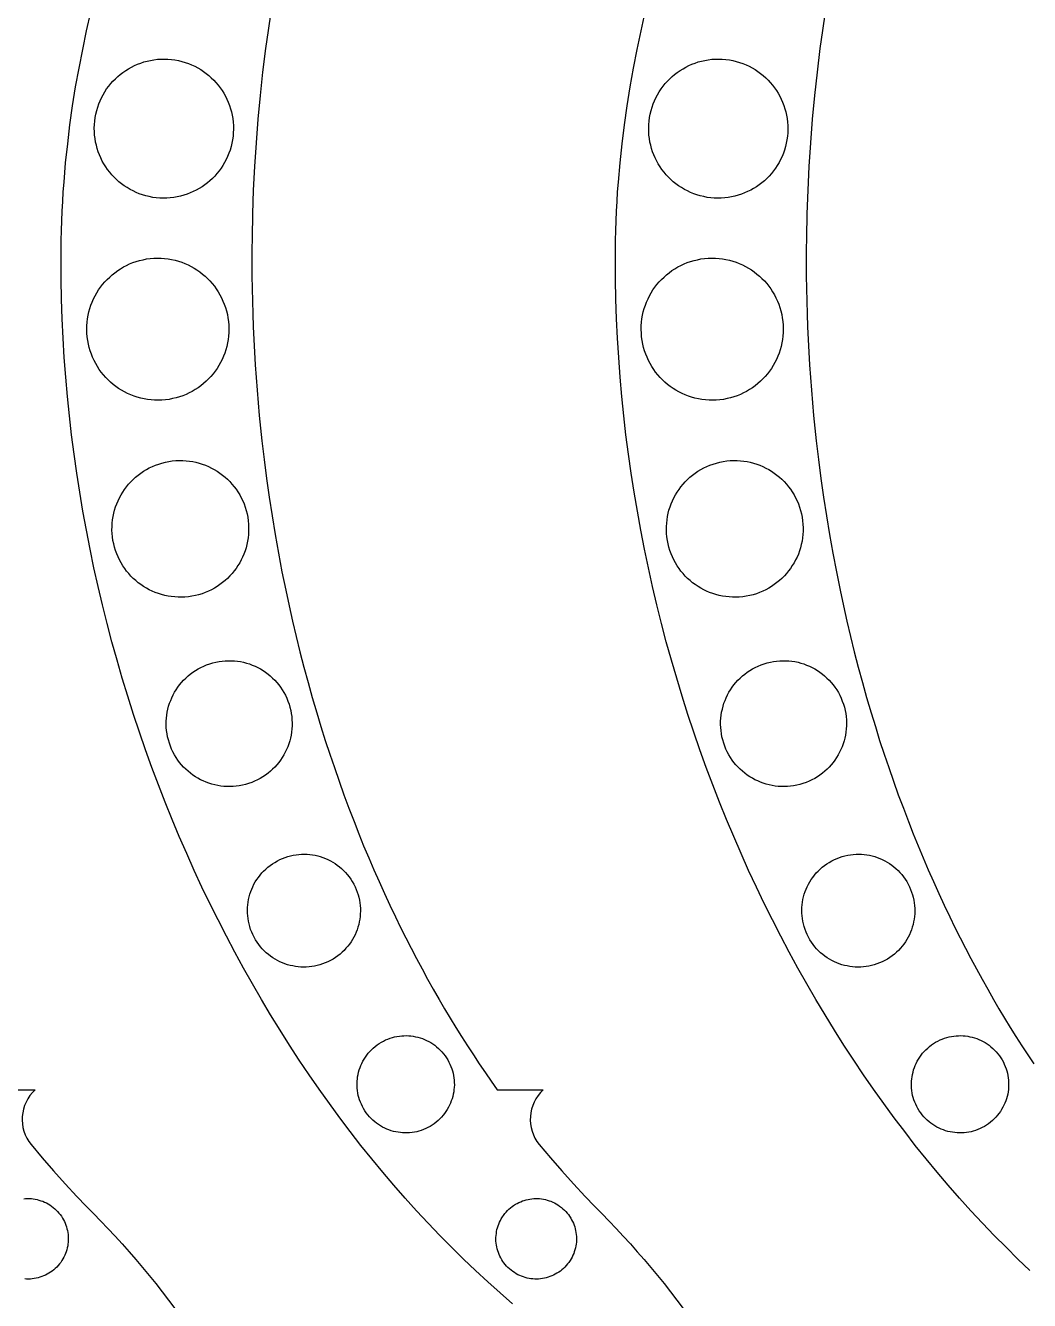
# Model space of a CAD drawing. Extents: x 0 to 31.7, y -7.6 to 52.1.
# Drawn here: x 8.29 to 16.59, y 24.24 to 34.77 of the extents above; entities that cross this region are included whole.
import ezdxf

# ---------------------------------------------------------------- set-up
doc = ezdxf.new("R2010")
doc.units = 0
doc.layers.add('Default_Layer', color=18, linetype='CONTINUOUS')

msp = doc.modelspace()

# ---------------------------------------------------------------- linework, layer by layer
at = {"layer": 'Default_Layer'}
for points in [[(12.317, 24.214), (12.214, 24.303), (12.113, 24.394), (12.012, 24.488), (11.912, 24.583), (11.813, 24.68), (11.716, 24.779), (11.619, 24.879), (11.524, 24.982), (11.43, 25.087), (11.337, 25.193), (11.245, 25.301), (11.154, 25.411), (11.065, 25.522), (10.976, 25.636), (10.89, 25.75), (10.804, 25.867), (10.72, 25.985), (10.637, 26.105), (10.555, 26.226), (10.475, 26.349), (10.396, 26.473), (10.318, 26.599), (10.242, 26.726), (10.168, 26.855), (10.095, 26.985), (10.023, 27.116), (9.953, 27.249), (9.884, 27.383), (9.817, 27.518), (9.751, 27.654), (9.687, 27.792), (9.625, 27.931), (9.564, 28.071), (9.505, 28.212), (9.448, 28.355), (9.392, 28.498), (9.338, 28.642), (9.285, 28.788), (9.235, 28.934), (9.186, 29.081), (9.138, 29.23), (9.093, 29.379), (9.05, 29.529), (9.008, 29.68), (8.968, 29.832), (8.93, 29.984), (8.894, 30.138), (8.859, 30.292), (8.827, 30.446), (8.797, 30.602), (8.768, 30.758), (8.742, 30.915), (8.718, 31.072), (8.695, 31.23), (8.675, 31.388), (8.657, 31.547), (8.64, 31.706), (8.626, 31.866), (8.614, 32.027), (8.604, 32.187), (8.597, 32.348), (8.591, 32.51), (8.588, 32.671), (8.587, 32.833), (8.587, 32.914), (8.588, 32.995), (8.59, 33.076), (8.593, 33.156), (8.597, 33.237), (8.601, 33.317), (8.606, 33.396), (8.612, 33.476), (8.625, 33.635), (8.642, 33.793), (8.661, 33.95), (8.683, 34.107), (8.708, 34.263), (8.736, 34.418), (8.766, 34.572), (8.798, 34.725), (8.833, 34.878)], [(16.591, 24.488), (16.491, 24.583), (16.393, 24.68), (16.295, 24.779), (16.199, 24.879), (16.103, 24.982), (16.009, 25.087), (15.916, 25.193), (15.824, 25.301), (15.734, 25.411), (15.644, 25.522), (15.556, 25.636), (15.469, 25.75), (15.383, 25.867), (15.299, 25.985), (15.216, 26.105), (15.135, 26.226), (15.054, 26.349), (14.975, 26.473), (14.898, 26.599), (14.822, 26.726), (14.747, 26.855), (14.674, 26.985), (14.602, 27.116), (14.532, 27.249), (14.464, 27.383), (14.396, 27.518), (14.331, 27.654), (14.267, 27.792), (14.204, 27.931), (14.144, 28.071), (14.085, 28.212), (14.027, 28.355), (13.971, 28.498), (13.917, 28.642), (13.865, 28.788), (13.814, 28.934), (13.765, 29.081), (13.718, 29.23), (13.673, 29.379), (13.629, 29.529), (13.587, 29.68), (13.547, 29.832), (13.509, 29.984), (13.473, 30.138), (13.439, 30.292), (13.407, 30.446), (13.376, 30.602), (13.348, 30.758), (13.322, 30.915), (13.297, 31.072), (13.275, 31.23), (13.254, 31.388), (13.236, 31.547), (13.22, 31.706), (13.206, 31.866), (13.194, 32.027), (13.184, 32.187), (13.176, 32.348), (13.171, 32.51), (13.167, 32.671), (13.166, 32.833), (13.167, 32.914), (13.168, 32.995), (13.17, 33.076), (13.173, 33.156), (13.176, 33.237), (13.18, 33.317), (13.185, 33.396), (13.191, 33.476), (13.205, 33.635), (13.221, 33.793), (13.241, 33.95), (13.263, 34.107), (13.288, 34.263), (13.315, 34.418), (13.345, 34.572), (13.378, 34.725), (13.413, 34.878)], [(14.898, 34.878), (14.876, 34.728), (14.856, 34.579), (14.832, 34.384), (14.811, 34.19), (14.793, 33.995), (14.777, 33.8), (14.765, 33.605), (14.755, 33.409), (14.748, 33.214), (14.744, 33.018), (14.743, 32.913), (14.743, 32.808), (14.743, 32.702), (14.745, 32.597), (14.747, 32.492), (14.75, 32.387), (14.754, 32.282), (14.759, 32.177), (14.764, 32.072), (14.771, 31.967), (14.778, 31.862), (14.786, 31.757), (14.794, 31.653), (14.804, 31.548), (14.814, 31.443), (14.826, 31.339), (14.844, 31.184), (14.864, 31.029), (14.886, 30.874), (14.909, 30.72), (14.935, 30.566), (14.962, 30.412), (14.992, 30.259), (15.023, 30.106), (15.05, 29.978), (15.079, 29.851), (15.109, 29.723), (15.14, 29.597), (15.173, 29.47), (15.207, 29.344), (15.242, 29.219), (15.279, 29.093), (15.314, 28.98), (15.349, 28.866), (15.386, 28.753), (15.424, 28.641), (15.463, 28.529), (15.503, 28.417), (15.545, 28.306), (15.587, 28.195), (15.627, 28.095), (15.667, 27.995), (15.708, 27.896), (15.751, 27.798), (15.794, 27.7), (15.838, 27.602), (15.883, 27.504), (15.929, 27.408), (15.971, 27.321), (16.014, 27.235), (16.058, 27.149), (16.103, 27.064), (16.148, 26.979), (16.195, 26.895), (16.242, 26.811), (16.29, 26.727), (16.335, 26.65), (16.381, 26.573), (16.428, 26.496), (16.475, 26.42), (16.523, 26.345), (16.572, 26.27), (16.622, 26.195)], [(8.279, 25.081), (8.295, 25.082), (8.31, 25.083), (8.326, 25.083), (8.342, 25.082), (8.358, 25.08), (8.374, 25.078), (8.39, 25.074), (8.405, 25.07), (8.421, 25.065), (8.436, 25.06), (8.451, 25.054), (8.466, 25.046), (8.48, 25.039), (8.495, 25.03), (8.508, 25.02), (8.522, 25.01), (8.535, 24.999), (8.548, 24.987), (8.559, 24.975), (8.57, 24.963), (8.581, 24.95), (8.59, 24.936), (8.599, 24.922), (8.607, 24.908), (8.615, 24.894), (8.621, 24.879), (8.627, 24.864), (8.632, 24.849), (8.636, 24.833), (8.64, 24.818), (8.643, 24.802), (8.645, 24.786), (8.646, 24.77), (8.647, 24.754), (8.647, 24.738), (8.646, 24.722), (8.644, 24.706), (8.642, 24.691), (8.638, 24.675), (8.634, 24.659), (8.63, 24.644), (8.624, 24.629), (8.618, 24.614), (8.611, 24.599), (8.603, 24.584), (8.594, 24.57), (8.585, 24.556), (8.574, 24.543), (8.563, 24.53), (8.552, 24.517), (8.539, 24.505), (8.527, 24.494), (8.514, 24.484), (8.5, 24.474), (8.486, 24.466), (8.472, 24.458), (8.458, 24.45), (8.443, 24.444), (8.428, 24.438), (8.413, 24.433), (8.397, 24.428), (8.382, 24.425), (8.366, 24.422), (8.35, 24.42), (8.334, 24.418), (8.318, 24.418), (8.302, 24.418), (8.287, 24.419)]]:
    msp.add_lwpolyline(points, dxfattribs=at)
for points in [[(10.319, 34.878), (10.297, 34.728), (10.276, 34.579), (10.252, 34.384), (10.231, 34.19), (10.213, 33.995), (10.198, 33.8), (10.185, 33.605), (10.175, 33.409), (10.169, 33.214), (10.165, 33.018), (10.164, 32.913), (10.163, 32.808), (10.164, 32.702), (10.165, 32.597), (10.168, 32.492), (10.171, 32.387), (10.174, 32.282), (10.179, 32.177), (10.185, 32.072), (10.191, 31.967), (10.198, 31.862), (10.206, 31.757), (10.215, 31.653), (10.224, 31.548), (10.235, 31.443), (10.246, 31.339), (10.264, 31.184), (10.284, 31.029), (10.306, 30.874), (10.33, 30.72), (10.355, 30.566), (10.383, 30.412), (10.412, 30.259), (10.443, 30.106), (10.471, 29.978), (10.499, 29.851), (10.529, 29.723), (10.561, 29.597), (10.593, 29.47), (10.628, 29.344), (10.663, 29.219), (10.7, 29.093), (10.734, 28.98), (10.77, 28.866), (10.807, 28.753), (10.845, 28.641), (10.884, 28.529), (10.924, 28.417), (10.965, 28.306), (11.008, 28.195), (11.047, 28.095), (11.087, 27.995), (11.129, 27.896), (11.171, 27.798), (11.214, 27.7), (11.258, 27.602), (11.304, 27.504), (11.35, 27.408), (11.392, 27.321), (11.435, 27.235), (11.479, 27.149), (11.523, 27.064), (11.569, 26.979), (11.615, 26.895), (11.662, 26.811), (11.71, 26.727), (11.755, 26.65), (11.801, 26.573), (11.848, 26.496), (11.896, 26.42), (11.944, 26.345), (11.993, 26.27), (12.042, 26.195), (12.093, 26.121), (12.141, 26.051), (12.191, 25.981), (12.571, 25.981), (12.571, 25.981, 0.397904), (12.538, 25.528), (12.63, 25.418), (12.724, 25.311), (12.819, 25.204), (12.917, 25.1), (12.994, 25.02), (13.054, 24.959), (13.114, 24.897), (13.173, 24.835), (13.232, 24.772), (13.29, 24.708), (13.347, 24.644), (13.403, 24.579), (13.459, 24.513), (13.514, 24.447), (13.568, 24.38), (13.621, 24.312), (13.673, 24.244), (13.725, 24.175)], [(7.993, 25.981), (8.374, 25.981), (8.374, 25.981, 0.397904), (8.34, 25.528), (8.432, 25.418), (8.526, 25.311), (8.621, 25.204), (8.719, 25.1), (8.796, 25.02), (8.856, 24.959), (8.916, 24.897), (8.975, 24.835), (9.034, 24.772), (9.092, 24.708), (9.149, 24.644), (9.205, 24.579), (9.261, 24.513), (9.316, 24.447), (9.37, 24.38), (9.423, 24.312), (9.476, 24.244), (9.527, 24.175)]]:
    msp.add_lwpolyline(points, format="xyb", dxfattribs=at)
for points in [[(9.499, 34.489), (9.528, 34.485), (9.557, 34.479), (9.585, 34.472), (9.613, 34.464), (9.64, 34.455), (9.666, 34.444), (9.692, 34.432), (9.716, 34.419), (9.741, 34.405), (9.764, 34.39), (9.786, 34.373), (9.808, 34.356), (9.828, 34.338), (9.848, 34.318), (9.867, 34.298), (9.885, 34.277), (9.901, 34.255), (9.917, 34.232), (9.932, 34.209), (9.945, 34.185), (9.957, 34.16), (9.969, 34.135), (9.978, 34.109), (9.987, 34.082), (9.994, 34.055), (10.001, 34.028), (10.005, 34), (10.009, 33.971), (10.011, 33.943), (10.011, 33.914), (10.01, 33.884), (10.008, 33.855), (10.004, 33.826), (9.998, 33.797), (9.992, 33.769), (9.983, 33.741), (9.974, 33.714), (9.963, 33.688), (9.951, 33.662), (9.938, 33.638), (9.924, 33.614), (9.909, 33.59), (9.893, 33.568), (9.875, 33.546), (9.857, 33.526), (9.837, 33.506), (9.817, 33.487), (9.796, 33.469), (9.774, 33.453), (9.752, 33.437), (9.728, 33.422), (9.704, 33.409), (9.679, 33.397), (9.654, 33.386), (9.628, 33.376), (9.601, 33.367), (9.574, 33.36), (9.547, 33.353), (9.519, 33.349), (9.49, 33.345), (9.462, 33.343), (9.433, 33.343), (9.404, 33.344), (9.374, 33.346), (9.345, 33.35), (9.316, 33.356), (9.288, 33.363), (9.26, 33.371), (9.233, 33.38), (9.207, 33.391), (9.182, 33.403), (9.157, 33.416), (9.133, 33.43), (9.109, 33.445), (9.087, 33.461), (9.065, 33.479), (9.045, 33.497), (9.025, 33.517), (9.006, 33.537), (8.989, 33.558), (8.972, 33.58), (8.956, 33.602), (8.942, 33.626), (8.928, 33.65), (8.916, 33.675), (8.905, 33.7), (8.895, 33.726), (8.886, 33.753), (8.879, 33.78), (8.873, 33.807), (8.868, 33.835), (8.865, 33.864), (8.863, 33.892), (8.862, 33.921), (8.863, 33.951), (8.866, 33.98), (8.869, 34.009), (8.875, 34.038), (8.882, 34.066), (8.89, 34.094), (8.899, 34.121), (8.91, 34.147), (8.922, 34.173), (8.935, 34.197), (8.949, 34.221), (8.964, 34.245), (8.981, 34.267), (8.998, 34.289), (9.016, 34.309), (9.036, 34.329), (9.056, 34.348), (9.077, 34.365), (9.099, 34.382), (9.122, 34.398), (9.145, 34.412), (9.169, 34.426), (9.194, 34.438), (9.219, 34.449), (9.245, 34.459), (9.272, 34.468), (9.299, 34.475), (9.326, 34.481), (9.354, 34.486), (9.383, 34.49), (9.411, 34.491), (9.44, 34.492), (9.47, 34.491), (9.499, 34.489)], [(14.079, 34.489), (14.108, 34.485), (14.137, 34.479), (14.165, 34.472), (14.192, 34.464), (14.219, 34.455), (14.246, 34.444), (14.271, 34.432), (14.296, 34.419), (14.32, 34.405), (14.343, 34.39), (14.366, 34.373), (14.387, 34.356), (14.408, 34.338), (14.428, 34.318), (14.446, 34.298), (14.464, 34.277), (14.481, 34.255), (14.497, 34.232), (14.511, 34.209), (14.525, 34.185), (14.537, 34.16), (14.548, 34.135), (14.558, 34.109), (14.567, 34.082), (14.574, 34.055), (14.58, 34.028), (14.585, 34), (14.588, 33.971), (14.59, 33.943), (14.591, 33.914), (14.59, 33.884), (14.587, 33.855), (14.583, 33.826), (14.578, 33.797), (14.571, 33.769), (14.563, 33.741), (14.554, 33.714), (14.543, 33.688), (14.531, 33.662), (14.518, 33.638), (14.504, 33.614), (14.488, 33.59), (14.472, 33.568), (14.455, 33.546), (14.436, 33.526), (14.417, 33.506), (14.397, 33.487), (14.376, 33.469), (14.354, 33.453), (14.331, 33.437), (14.308, 33.422), (14.284, 33.409), (14.259, 33.397), (14.233, 33.386), (14.207, 33.376), (14.181, 33.367), (14.154, 33.36), (14.126, 33.353), (14.098, 33.349), (14.07, 33.345), (14.041, 33.343), (14.012, 33.343), (13.983, 33.344), (13.954, 33.346), (13.924, 33.35), (13.896, 33.356), (13.867, 33.363), (13.84, 33.371), (13.813, 33.38), (13.787, 33.391), (13.761, 33.403), (13.736, 33.416), (13.712, 33.43), (13.689, 33.445), (13.667, 33.461), (13.645, 33.479), (13.624, 33.497), (13.605, 33.517), (13.586, 33.537), (13.568, 33.558), (13.551, 33.58), (13.536, 33.602), (13.521, 33.626), (13.508, 33.65), (13.495, 33.675), (13.484, 33.7), (13.474, 33.726), (13.466, 33.753), (13.458, 33.78), (13.452, 33.807), (13.447, 33.835), (13.444, 33.864), (13.442, 33.892), (13.442, 33.921), (13.443, 33.951), (13.445, 33.98), (13.449, 34.009), (13.454, 34.038), (13.461, 34.066), (13.469, 34.094), (13.479, 34.121), (13.489, 34.147), (13.501, 34.173), (13.514, 34.197), (13.528, 34.221), (13.544, 34.245), (13.56, 34.267), (13.578, 34.289), (13.596, 34.309), (13.615, 34.329), (13.635, 34.348), (13.656, 34.365), (13.678, 34.382), (13.701, 34.398), (13.725, 34.412), (13.749, 34.426), (13.773, 34.438), (13.799, 34.449), (13.825, 34.459), (13.851, 34.468), (13.878, 34.475), (13.906, 34.481), (13.934, 34.486), (13.962, 34.49), (13.991, 34.491), (14.02, 34.492), (14.049, 34.491), (14.079, 34.489)], [(9.353, 32.847), (9.384, 32.848), (9.413, 32.847), (9.443, 32.845), (9.472, 32.842), (9.501, 32.837), (9.529, 32.831), (9.557, 32.823), (9.584, 32.814), (9.611, 32.804), (9.637, 32.792), (9.662, 32.78), (9.687, 32.766), (9.71, 32.751), (9.734, 32.735), (9.756, 32.717), (9.777, 32.699), (9.798, 32.68), (9.817, 32.66), (9.836, 32.639), (9.854, 32.617), (9.87, 32.594), (9.886, 32.57), (9.9, 32.545), (9.913, 32.52), (9.925, 32.494), (9.936, 32.468), (9.946, 32.44), (9.954, 32.412), (9.961, 32.384), (9.966, 32.355), (9.97, 32.325), (9.972, 32.295), (9.973, 32.265), (9.973, 32.235), (9.971, 32.205), (9.967, 32.176), (9.962, 32.148), (9.956, 32.119), (9.948, 32.092), (9.939, 32.064), (9.929, 32.038), (9.918, 32.012), (9.905, 31.986), (9.891, 31.962), (9.876, 31.938), (9.86, 31.915), (9.843, 31.893), (9.824, 31.871), (9.805, 31.851), (9.785, 31.831), (9.764, 31.812), (9.742, 31.795), (9.719, 31.778), (9.695, 31.763), (9.671, 31.748), (9.646, 31.735), (9.62, 31.723), (9.593, 31.712), (9.566, 31.703), (9.538, 31.695), (9.509, 31.688), (9.48, 31.682), (9.45, 31.678), (9.42, 31.676), (9.39, 31.675), (9.36, 31.676), (9.331, 31.678), (9.302, 31.681), (9.273, 31.686), (9.245, 31.692), (9.217, 31.7), (9.19, 31.709), (9.163, 31.719), (9.137, 31.731), (9.112, 31.743), (9.087, 31.757), (9.063, 31.772), (9.04, 31.788), (9.018, 31.806), (8.996, 31.824), (8.976, 31.843), (8.956, 31.863), (8.938, 31.884), (8.92, 31.906), (8.903, 31.929), (8.888, 31.953), (8.874, 31.978), (8.86, 32.003), (8.848, 32.029), (8.838, 32.056), (8.828, 32.083), (8.82, 32.111), (8.813, 32.139), (8.808, 32.168), (8.804, 32.198), (8.801, 32.228), (8.8, 32.258), (8.801, 32.288), (8.803, 32.318), (8.806, 32.347), (8.811, 32.376), (8.818, 32.404), (8.825, 32.431), (8.834, 32.459), (8.845, 32.485), (8.856, 32.511), (8.869, 32.537), (8.883, 32.561), (8.898, 32.585), (8.914, 32.608), (8.931, 32.631), (8.949, 32.652), (8.968, 32.672), (8.989, 32.692), (9.01, 32.711), (9.032, 32.728), (9.055, 32.745), (9.078, 32.76), (9.103, 32.775), (9.128, 32.788), (9.154, 32.8), (9.181, 32.811), (9.208, 32.82), (9.236, 32.828), (9.265, 32.835), (9.294, 32.841), (9.323, 32.845), (9.353, 32.847)], [(13.933, 32.847), (13.963, 32.848), (13.993, 32.847), (14.023, 32.845), (14.052, 32.842), (14.08, 32.837), (14.109, 32.831), (14.136, 32.823), (14.163, 32.814), (14.19, 32.804), (14.216, 32.792), (14.241, 32.78), (14.266, 32.766), (14.29, 32.751), (14.313, 32.735), (14.335, 32.717), (14.357, 32.699), (14.377, 32.68), (14.397, 32.66), (14.416, 32.639), (14.433, 32.617), (14.45, 32.594), (14.465, 32.57), (14.48, 32.545), (14.493, 32.52), (14.505, 32.494), (14.516, 32.468), (14.525, 32.44), (14.533, 32.412), (14.54, 32.384), (14.545, 32.355), (14.549, 32.325), (14.552, 32.295), (14.553, 32.265), (14.552, 32.235), (14.55, 32.205), (14.547, 32.176), (14.542, 32.148), (14.535, 32.119), (14.528, 32.092), (14.519, 32.064), (14.509, 32.038), (14.497, 32.012), (14.484, 31.986), (14.471, 31.962), (14.456, 31.938), (14.439, 31.915), (14.422, 31.893), (14.404, 31.871), (14.385, 31.851), (14.365, 31.831), (14.343, 31.812), (14.321, 31.795), (14.299, 31.778), (14.275, 31.763), (14.25, 31.748), (14.225, 31.735), (14.199, 31.723), (14.172, 31.712), (14.145, 31.703), (14.117, 31.695), (14.089, 31.688), (14.059, 31.682), (14.03, 31.678), (14, 31.676), (13.97, 31.675), (13.94, 31.676), (13.91, 31.678), (13.881, 31.681), (13.852, 31.686), (13.824, 31.692), (13.796, 31.7), (13.769, 31.709), (13.743, 31.719), (13.717, 31.731), (13.691, 31.743), (13.667, 31.757), (13.643, 31.772), (13.62, 31.788), (13.597, 31.806), (13.576, 31.824), (13.555, 31.843), (13.536, 31.863), (13.517, 31.884), (13.499, 31.906), (13.483, 31.929), (13.467, 31.953), (13.453, 31.978), (13.44, 32.003), (13.428, 32.029), (13.417, 32.056), (13.408, 32.083), (13.399, 32.111), (13.393, 32.139), (13.387, 32.168), (13.383, 32.198), (13.381, 32.228), (13.38, 32.258), (13.38, 32.288), (13.382, 32.318), (13.386, 32.347), (13.391, 32.376), (13.397, 32.404), (13.405, 32.431), (13.414, 32.459), (13.424, 32.485), (13.436, 32.511), (13.448, 32.537), (13.462, 32.561), (13.477, 32.585), (13.493, 32.608), (13.51, 32.631), (13.529, 32.652), (13.548, 32.672), (13.568, 32.692), (13.589, 32.711), (13.611, 32.728), (13.634, 32.745), (13.658, 32.76), (13.682, 32.775), (13.708, 32.788), (13.734, 32.8), (13.76, 32.811), (13.788, 32.82), (13.816, 32.828), (13.844, 32.835), (13.873, 32.841), (13.903, 32.845), (13.933, 32.847)], [(9.478, 31.169), (9.506, 31.173), (9.535, 31.176), (9.563, 31.177), (9.592, 31.177), (9.62, 31.175), (9.647, 31.172), (9.675, 31.168), (9.702, 31.162), (9.728, 31.155), (9.754, 31.147), (9.78, 31.138), (9.805, 31.127), (9.829, 31.115), (9.853, 31.102), (9.876, 31.088), (9.899, 31.073), (9.921, 31.057), (9.942, 31.04), (9.962, 31.022), (9.981, 31.003), (9.999, 30.982), (10.017, 30.961), (10.033, 30.94), (10.048, 30.917), (10.063, 30.893), (10.076, 30.869), (10.088, 30.844), (10.099, 30.818), (10.108, 30.791), (10.117, 30.764), (10.124, 30.736), (10.129, 30.708), (10.133, 30.679), (10.136, 30.65), (10.137, 30.622), (10.137, 30.594), (10.135, 30.566), (10.133, 30.538), (10.128, 30.511), (10.123, 30.484), (10.116, 30.457), (10.107, 30.431), (10.098, 30.405), (10.087, 30.38), (10.076, 30.356), (10.063, 30.332), (10.049, 30.309), (10.034, 30.286), (10.017, 30.265), (10, 30.244), (9.982, 30.224), (9.963, 30.204), (9.943, 30.186), (9.922, 30.169), (9.9, 30.152), (9.877, 30.137), (9.854, 30.123), (9.829, 30.109), (9.804, 30.097), (9.778, 30.087), (9.752, 30.077), (9.724, 30.069), (9.697, 30.062), (9.668, 30.056), (9.639, 30.052), (9.611, 30.049), (9.582, 30.048), (9.554, 30.048), (9.526, 30.05), (9.498, 30.053), (9.471, 30.057), (9.444, 30.063), (9.417, 30.07), (9.391, 30.078), (9.366, 30.087), (9.341, 30.098), (9.316, 30.11), (9.292, 30.123), (9.269, 30.137), (9.247, 30.152), (9.225, 30.168), (9.204, 30.185), (9.184, 30.203), (9.165, 30.222), (9.146, 30.243), (9.129, 30.264), (9.113, 30.285), (9.097, 30.308), (9.083, 30.332), (9.07, 30.356), (9.058, 30.381), (9.047, 30.407), (9.037, 30.434), (9.029, 30.461), (9.022, 30.489), (9.016, 30.517), (9.012, 30.546), (9.01, 30.575), (9.008, 30.603), (9.009, 30.631), (9.01, 30.659), (9.013, 30.687), (9.017, 30.714), (9.023, 30.741), (9.03, 30.768), (9.038, 30.794), (9.048, 30.82), (9.058, 30.845), (9.07, 30.869), (9.083, 30.893), (9.097, 30.916), (9.112, 30.939), (9.128, 30.96), (9.145, 30.981), (9.164, 31.001), (9.183, 31.021), (9.203, 31.039), (9.224, 31.056), (9.246, 31.073), (9.268, 31.088), (9.292, 31.102), (9.316, 31.116), (9.342, 31.128), (9.367, 31.138), (9.394, 31.148), (9.421, 31.156), (9.449, 31.163), (9.478, 31.169)], [(14.057, 31.169), (14.086, 31.173), (14.114, 31.176), (14.143, 31.177), (14.171, 31.177), (14.199, 31.175), (14.227, 31.172), (14.254, 31.168), (14.281, 31.162), (14.308, 31.155), (14.334, 31.147), (14.359, 31.138), (14.384, 31.127), (14.409, 31.115), (14.433, 31.102), (14.456, 31.088), (14.478, 31.073), (14.5, 31.057), (14.521, 31.04), (14.541, 31.022), (14.56, 31.003), (14.579, 30.982), (14.596, 30.961), (14.613, 30.94), (14.628, 30.917), (14.642, 30.893), (14.655, 30.869), (14.667, 30.844), (14.678, 30.818), (14.688, 30.791), (14.696, 30.764), (14.703, 30.736), (14.709, 30.708), (14.713, 30.679), (14.716, 30.65), (14.717, 30.622), (14.717, 30.594), (14.715, 30.566), (14.712, 30.538), (14.708, 30.511), (14.702, 30.484), (14.695, 30.457), (14.687, 30.431), (14.678, 30.405), (14.667, 30.38), (14.655, 30.356), (14.642, 30.332), (14.628, 30.309), (14.613, 30.286), (14.597, 30.265), (14.58, 30.244), (14.562, 30.224), (14.542, 30.204), (14.522, 30.186), (14.501, 30.169), (14.479, 30.152), (14.457, 30.137), (14.433, 30.123), (14.409, 30.109), (14.384, 30.097), (14.358, 30.087), (14.331, 30.077), (14.304, 30.069), (14.276, 30.062), (14.248, 30.056), (14.219, 30.052), (14.19, 30.049), (14.162, 30.048), (14.133, 30.048), (14.105, 30.05), (14.078, 30.053), (14.05, 30.057), (14.023, 30.063), (13.997, 30.07), (13.971, 30.078), (13.945, 30.087), (13.92, 30.098), (13.896, 30.11), (13.872, 30.123), (13.849, 30.137), (13.826, 30.152), (13.804, 30.168), (13.784, 30.185), (13.763, 30.203), (13.744, 30.222), (13.726, 30.243), (13.708, 30.264), (13.692, 30.285), (13.677, 30.308), (13.662, 30.332), (13.649, 30.356), (13.637, 30.381), (13.626, 30.407), (13.617, 30.434), (13.608, 30.461), (13.602, 30.489), (13.596, 30.517), (13.592, 30.546), (13.589, 30.575), (13.588, 30.603), (13.588, 30.631), (13.59, 30.659), (13.593, 30.687), (13.597, 30.714), (13.603, 30.741), (13.609, 30.768), (13.618, 30.794), (13.627, 30.82), (13.638, 30.845), (13.649, 30.869), (13.662, 30.893), (13.676, 30.916), (13.692, 30.939), (13.708, 30.96), (13.725, 30.981), (13.743, 31.001), (13.762, 31.021), (13.782, 31.039), (13.803, 31.056), (13.825, 31.073), (13.848, 31.088), (13.872, 31.102), (13.896, 31.116), (13.921, 31.128), (13.947, 31.138), (13.973, 31.148), (14.001, 31.156), (14.029, 31.163), (14.057, 31.169)], [(9.816, 29.499), (9.841, 29.507), (9.867, 29.513), (9.893, 29.518), (9.919, 29.521), (9.944, 29.524), (9.97, 29.524), (9.995, 29.524), (10.021, 29.523), (10.046, 29.52), (10.071, 29.516), (10.095, 29.511), (10.12, 29.504), (10.143, 29.497), (10.167, 29.488), (10.19, 29.478), (10.212, 29.468), (10.234, 29.456), (10.256, 29.443), (10.276, 29.429), (10.297, 29.414), (10.316, 29.398), (10.335, 29.381), (10.352, 29.364), (10.369, 29.345), (10.386, 29.325), (10.401, 29.305), (10.415, 29.283), (10.428, 29.261), (10.441, 29.238), (10.452, 29.215), (10.462, 29.19), (10.471, 29.165), (10.478, 29.139), (10.485, 29.114), (10.489, 29.088), (10.493, 29.062), (10.495, 29.036), (10.496, 29.011), (10.496, 28.985), (10.494, 28.96), (10.492, 28.935), (10.487, 28.91), (10.482, 28.885), (10.476, 28.861), (10.468, 28.837), (10.46, 28.814), (10.45, 28.791), (10.439, 28.768), (10.427, 28.746), (10.415, 28.725), (10.401, 28.704), (10.386, 28.684), (10.37, 28.665), (10.353, 28.646), (10.335, 28.628), (10.317, 28.611), (10.297, 28.595), (10.276, 28.58), (10.255, 28.566), (10.233, 28.552), (10.21, 28.54), (10.186, 28.529), (10.162, 28.519), (10.137, 28.51), (10.111, 28.502), (10.085, 28.496), (10.059, 28.491), (10.034, 28.488), (10.008, 28.485), (9.982, 28.484), (9.957, 28.485), (9.932, 28.486), (9.906, 28.489), (9.882, 28.493), (9.857, 28.498), (9.833, 28.505), (9.809, 28.512), (9.785, 28.521), (9.762, 28.531), (9.74, 28.541), (9.718, 28.553), (9.697, 28.566), (9.676, 28.58), (9.656, 28.595), (9.636, 28.611), (9.618, 28.628), (9.6, 28.645), (9.583, 28.664), (9.567, 28.684), (9.552, 28.704), (9.537, 28.725), (9.524, 28.748), (9.512, 28.771), (9.501, 28.794), (9.491, 28.819), (9.482, 28.844), (9.474, 28.87), (9.468, 28.895), (9.463, 28.921), (9.459, 28.947), (9.457, 28.973), (9.456, 28.998), (9.456, 29.024), (9.458, 29.049), (9.461, 29.074), (9.465, 29.099), (9.47, 29.124), (9.476, 29.148), (9.484, 29.172), (9.493, 29.195), (9.502, 29.218), (9.513, 29.241), (9.525, 29.263), (9.538, 29.284), (9.552, 29.305), (9.567, 29.325), (9.583, 29.344), (9.599, 29.363), (9.617, 29.381), (9.636, 29.398), (9.655, 29.414), (9.676, 29.429), (9.697, 29.443), (9.719, 29.457), (9.742, 29.469), (9.766, 29.48), (9.79, 29.49), (9.816, 29.499)], [(14.395, 29.499), (14.421, 29.507), (14.447, 29.513), (14.472, 29.518), (14.498, 29.521), (14.524, 29.524), (14.549, 29.524), (14.575, 29.524), (14.6, 29.523), (14.625, 29.52), (14.65, 29.516), (14.675, 29.511), (14.699, 29.504), (14.723, 29.497), (14.746, 29.488), (14.769, 29.478), (14.792, 29.468), (14.814, 29.456), (14.835, 29.443), (14.856, 29.429), (14.876, 29.414), (14.895, 29.398), (14.914, 29.381), (14.932, 29.364), (14.949, 29.345), (14.965, 29.325), (14.98, 29.305), (14.995, 29.283), (15.008, 29.261), (15.02, 29.238), (15.031, 29.215), (15.041, 29.19), (15.05, 29.165), (15.058, 29.139), (15.064, 29.114), (15.069, 29.088), (15.072, 29.062), (15.075, 29.036), (15.076, 29.011), (15.075, 28.985), (15.074, 28.96), (15.071, 28.935), (15.067, 28.91), (15.062, 28.885), (15.055, 28.861), (15.048, 28.837), (15.039, 28.814), (15.03, 28.791), (15.019, 28.768), (15.007, 28.746), (14.994, 28.725), (14.98, 28.704), (14.965, 28.684), (14.949, 28.665), (14.933, 28.646), (14.915, 28.628), (14.896, 28.611), (14.876, 28.595), (14.856, 28.58), (14.835, 28.566), (14.813, 28.552), (14.79, 28.54), (14.766, 28.529), (14.741, 28.519), (14.716, 28.51), (14.691, 28.502), (14.665, 28.496), (14.639, 28.491), (14.613, 28.488), (14.588, 28.485), (14.562, 28.484), (14.536, 28.485), (14.511, 28.486), (14.486, 28.489), (14.461, 28.493), (14.437, 28.498), (14.412, 28.505), (14.388, 28.512), (14.365, 28.521), (14.342, 28.531), (14.319, 28.541), (14.298, 28.553), (14.276, 28.566), (14.255, 28.58), (14.235, 28.595), (14.216, 28.611), (14.197, 28.628), (14.18, 28.645), (14.162, 28.664), (14.146, 28.684), (14.131, 28.704), (14.117, 28.725), (14.104, 28.748), (14.091, 28.771), (14.08, 28.794), (14.07, 28.819), (14.061, 28.844), (14.054, 28.87), (14.047, 28.895), (14.042, 28.921), (14.039, 28.947), (14.037, 28.973), (14.036, 28.998), (14.036, 29.024), (14.038, 29.049), (14.04, 29.074), (14.044, 29.099), (14.05, 29.124), (14.056, 29.148), (14.063, 29.172), (14.072, 29.195), (14.082, 29.218), (14.093, 29.241), (14.104, 29.263), (14.117, 29.284), (14.131, 29.305), (14.146, 29.325), (14.162, 29.344), (14.179, 29.363), (14.197, 29.381), (14.215, 29.398), (14.235, 29.414), (14.255, 29.429), (14.277, 29.443), (14.299, 29.457), (14.322, 29.469), (14.345, 29.48), (14.37, 29.49), (14.395, 29.499)], [(10.374, 27.871), (10.395, 27.882), (10.417, 27.892), (10.439, 27.9), (10.461, 27.907), (10.484, 27.913), (10.506, 27.918), (10.529, 27.922), (10.551, 27.924), (10.574, 27.926), (10.597, 27.926), (10.619, 27.926), (10.642, 27.924), (10.664, 27.921), (10.686, 27.917), (10.708, 27.912), (10.729, 27.906), (10.751, 27.899), (10.771, 27.891), (10.792, 27.882), (10.812, 27.872), (10.832, 27.861), (10.851, 27.849), (10.869, 27.836), (10.887, 27.822), (10.905, 27.807), (10.921, 27.792), (10.937, 27.775), (10.952, 27.758), (10.967, 27.739), (10.98, 27.72), (10.993, 27.7), (11.005, 27.679), (11.016, 27.658), (11.025, 27.636), (11.034, 27.614), (11.041, 27.592), (11.047, 27.57), (11.052, 27.547), (11.056, 27.525), (11.058, 27.502), (11.06, 27.479), (11.06, 27.457), (11.059, 27.434), (11.058, 27.412), (11.055, 27.389), (11.051, 27.367), (11.046, 27.346), (11.04, 27.324), (11.033, 27.303), (11.025, 27.282), (11.016, 27.261), (11.006, 27.241), (10.995, 27.222), (10.983, 27.203), (10.97, 27.184), (10.956, 27.166), (10.941, 27.149), (10.926, 27.132), (10.909, 27.116), (10.892, 27.101), (10.873, 27.086), (10.854, 27.073), (10.834, 27.06), (10.813, 27.048), (10.792, 27.037), (10.77, 27.028), (10.748, 27.02), (10.726, 27.012), (10.703, 27.006), (10.681, 27.001), (10.658, 26.998), (10.636, 26.995), (10.613, 26.994), (10.591, 26.993), (10.568, 26.994), (10.546, 26.996), (10.523, 26.999), (10.501, 27.003), (10.479, 27.007), (10.458, 27.013), (10.437, 27.021), (10.416, 27.029), (10.395, 27.038), (10.375, 27.048), (10.356, 27.059), (10.336, 27.071), (10.318, 27.083), (10.3, 27.097), (10.283, 27.112), (10.266, 27.128), (10.25, 27.144), (10.235, 27.162), (10.22, 27.18), (10.207, 27.199), (10.194, 27.219), (10.182, 27.24), (10.171, 27.262), (10.162, 27.283), (10.153, 27.305), (10.146, 27.328), (10.14, 27.35), (10.135, 27.372), (10.132, 27.395), (10.129, 27.418), (10.127, 27.44), (10.127, 27.463), (10.128, 27.485), (10.13, 27.508), (10.132, 27.53), (10.136, 27.552), (10.141, 27.574), (10.147, 27.595), (10.154, 27.617), (10.162, 27.638), (10.171, 27.658), (10.181, 27.678), (10.192, 27.698), (10.204, 27.717), (10.217, 27.735), (10.231, 27.753), (10.246, 27.771), (10.261, 27.787), (10.278, 27.803), (10.296, 27.819), (10.314, 27.833), (10.333, 27.847), (10.353, 27.859), (10.374, 27.871)], [(14.953, 27.871), (14.975, 27.882), (14.997, 27.892), (15.019, 27.9), (15.041, 27.907), (15.063, 27.913), (15.086, 27.918), (15.108, 27.922), (15.131, 27.924), (15.154, 27.926), (15.176, 27.926), (15.199, 27.926), (15.221, 27.924), (15.243, 27.921), (15.265, 27.917), (15.287, 27.912), (15.309, 27.906), (15.33, 27.899), (15.351, 27.891), (15.371, 27.882), (15.392, 27.872), (15.411, 27.861), (15.43, 27.849), (15.449, 27.836), (15.467, 27.822), (15.484, 27.807), (15.501, 27.792), (15.517, 27.775), (15.532, 27.758), (15.546, 27.739), (15.56, 27.72), (15.573, 27.7), (15.585, 27.679), (15.595, 27.658), (15.605, 27.636), (15.613, 27.614), (15.62, 27.592), (15.626, 27.57), (15.631, 27.547), (15.635, 27.525), (15.638, 27.502), (15.639, 27.479), (15.64, 27.457), (15.639, 27.434), (15.637, 27.412), (15.634, 27.389), (15.63, 27.367), (15.625, 27.346), (15.619, 27.324), (15.612, 27.303), (15.604, 27.282), (15.595, 27.261), (15.585, 27.241), (15.574, 27.222), (15.562, 27.203), (15.549, 27.184), (15.536, 27.166), (15.521, 27.149), (15.505, 27.132), (15.489, 27.116), (15.471, 27.101), (15.453, 27.086), (15.434, 27.073), (15.414, 27.06), (15.393, 27.048), (15.371, 27.037), (15.349, 27.028), (15.327, 27.02), (15.305, 27.012), (15.283, 27.006), (15.26, 27.001), (15.238, 26.998), (15.215, 26.995), (15.193, 26.994), (15.17, 26.993), (15.148, 26.994), (15.125, 26.996), (15.103, 26.999), (15.081, 27.003), (15.059, 27.007), (15.037, 27.013), (15.016, 27.021), (14.995, 27.029), (14.975, 27.038), (14.955, 27.048), (14.935, 27.059), (14.916, 27.071), (14.897, 27.083), (14.879, 27.097), (14.862, 27.112), (14.845, 27.128), (14.829, 27.144), (14.814, 27.162), (14.8, 27.18), (14.786, 27.199), (14.773, 27.219), (14.762, 27.24), (14.751, 27.262), (14.741, 27.283), (14.733, 27.305), (14.726, 27.328), (14.72, 27.35), (14.715, 27.372), (14.711, 27.395), (14.708, 27.418), (14.707, 27.44), (14.707, 27.463), (14.707, 27.485), (14.709, 27.508), (14.712, 27.53), (14.716, 27.552), (14.721, 27.574), (14.727, 27.595), (14.734, 27.617), (14.742, 27.638), (14.751, 27.658), (14.761, 27.678), (14.772, 27.698), (14.784, 27.717), (14.797, 27.735), (14.811, 27.753), (14.825, 27.771), (14.841, 27.787), (14.858, 27.803), (14.875, 27.819), (14.893, 27.833), (14.913, 27.847), (14.933, 27.859), (14.953, 27.871)], [(11.198, 26.351), (11.215, 26.363), (11.233, 26.374), (11.25, 26.383), (11.268, 26.392), (11.287, 26.4), (11.305, 26.407), (11.324, 26.412), (11.343, 26.417), (11.362, 26.421), (11.382, 26.424), (11.401, 26.426), (11.42, 26.427), (11.439, 26.428), (11.459, 26.427), (11.478, 26.425), (11.497, 26.423), (11.516, 26.419), (11.535, 26.415), (11.553, 26.41), (11.572, 26.403), (11.59, 26.396), (11.607, 26.388), (11.625, 26.38), (11.642, 26.37), (11.658, 26.359), (11.674, 26.348), (11.69, 26.336), (11.705, 26.323), (11.719, 26.309), (11.733, 26.294), (11.746, 26.278), (11.759, 26.262), (11.771, 26.245), (11.781, 26.228), (11.791, 26.21), (11.8, 26.192), (11.808, 26.173), (11.814, 26.155), (11.82, 26.136), (11.825, 26.117), (11.829, 26.098), (11.832, 26.079), (11.834, 26.059), (11.835, 26.04), (11.836, 26.021), (11.835, 26.001), (11.833, 25.982), (11.831, 25.963), (11.827, 25.944), (11.823, 25.925), (11.817, 25.907), (11.811, 25.889), (11.804, 25.871), (11.796, 25.853), (11.788, 25.836), (11.778, 25.819), (11.767, 25.802), (11.756, 25.786), (11.744, 25.77), (11.731, 25.755), (11.717, 25.741), (11.702, 25.727), (11.686, 25.714), (11.67, 25.701), (11.653, 25.69), (11.635, 25.679), (11.618, 25.669), (11.6, 25.66), (11.581, 25.653), (11.563, 25.646), (11.544, 25.64), (11.525, 25.635), (11.506, 25.631), (11.487, 25.628), (11.467, 25.626), (11.448, 25.625), (11.429, 25.625), (11.409, 25.625), (11.39, 25.627), (11.371, 25.63), (11.352, 25.633), (11.333, 25.637), (11.315, 25.643), (11.296, 25.649), (11.278, 25.656), (11.261, 25.664), (11.243, 25.673), (11.226, 25.682), (11.21, 25.693), (11.194, 25.704), (11.178, 25.716), (11.163, 25.73), (11.149, 25.744), (11.135, 25.758), (11.122, 25.774), (11.109, 25.79), (11.097, 25.807), (11.087, 25.825), (11.077, 25.842), (11.068, 25.861), (11.06, 25.879), (11.054, 25.898), (11.048, 25.916), (11.043, 25.935), (11.039, 25.954), (11.036, 25.974), (11.034, 25.993), (11.033, 26.012), (11.033, 26.032), (11.033, 26.051), (11.035, 26.07), (11.037, 26.089), (11.041, 26.108), (11.045, 26.127), (11.051, 26.145), (11.057, 26.164), (11.064, 26.182), (11.072, 26.199), (11.081, 26.217), (11.09, 26.234), (11.101, 26.25), (11.112, 26.266), (11.124, 26.282), (11.137, 26.297), (11.151, 26.311), (11.166, 26.325), (11.182, 26.339), (11.198, 26.351)], [(15.778, 26.351), (15.795, 26.363), (15.812, 26.374), (15.83, 26.383), (15.848, 26.392), (15.866, 26.4), (15.885, 26.407), (15.904, 26.412), (15.923, 26.417), (15.942, 26.421), (15.961, 26.424), (15.98, 26.426), (16, 26.427), (16.019, 26.428), (16.038, 26.427), (16.057, 26.425), (16.077, 26.423), (16.095, 26.419), (16.114, 26.415), (16.133, 26.41), (16.151, 26.403), (16.169, 26.396), (16.187, 26.388), (16.204, 26.38), (16.221, 26.37), (16.238, 26.359), (16.254, 26.348), (16.269, 26.336), (16.284, 26.323), (16.299, 26.309), (16.313, 26.294), (16.326, 26.278), (16.338, 26.262), (16.35, 26.245), (16.361, 26.228), (16.371, 26.21), (16.379, 26.192), (16.387, 26.173), (16.394, 26.155), (16.4, 26.136), (16.405, 26.117), (16.409, 26.098), (16.412, 26.079), (16.414, 26.059), (16.415, 26.04), (16.415, 26.021), (16.414, 26.001), (16.413, 25.982), (16.41, 25.963), (16.407, 25.944), (16.402, 25.925), (16.397, 25.907), (16.391, 25.889), (16.384, 25.871), (16.376, 25.853), (16.367, 25.836), (16.357, 25.819), (16.347, 25.802), (16.335, 25.786), (16.323, 25.77), (16.31, 25.755), (16.296, 25.741), (16.281, 25.727), (16.266, 25.714), (16.249, 25.701), (16.232, 25.69), (16.215, 25.679), (16.197, 25.669), (16.179, 25.66), (16.161, 25.653), (16.142, 25.646), (16.123, 25.64), (16.104, 25.635), (16.085, 25.631), (16.066, 25.628), (16.047, 25.626), (16.027, 25.625), (16.008, 25.625), (15.989, 25.625), (15.97, 25.627), (15.951, 25.63), (15.932, 25.633), (15.913, 25.637), (15.894, 25.643), (15.876, 25.649), (15.858, 25.656), (15.84, 25.664), (15.823, 25.673), (15.806, 25.682), (15.789, 25.693), (15.773, 25.704), (15.758, 25.716), (15.743, 25.73), (15.728, 25.744), (15.714, 25.758), (15.701, 25.774), (15.689, 25.79), (15.677, 25.807), (15.666, 25.825), (15.656, 25.842), (15.648, 25.861), (15.64, 25.879), (15.633, 25.898), (15.627, 25.916), (15.622, 25.935), (15.618, 25.954), (15.615, 25.974), (15.613, 25.993), (15.612, 26.012), (15.612, 26.032), (15.613, 26.051), (15.614, 26.07), (15.617, 26.089), (15.62, 26.108), (15.625, 26.127), (15.63, 26.145), (15.636, 26.164), (15.643, 26.182), (15.651, 26.199), (15.66, 26.217), (15.67, 26.234), (15.68, 26.25), (15.692, 26.266), (15.704, 26.282), (15.717, 26.297), (15.731, 26.311), (15.746, 26.325), (15.761, 26.339), (15.778, 26.351)], [(12.264, 24.971), (12.275, 24.983), (12.287, 24.995), (12.3, 25.006), (12.313, 25.017), (12.326, 25.026), (12.34, 25.035), (12.354, 25.043), (12.369, 25.05), (12.384, 25.057), (12.399, 25.063), (12.414, 25.068), (12.429, 25.072), (12.445, 25.076), (12.461, 25.079), (12.476, 25.081), (12.492, 25.082), (12.508, 25.083), (12.524, 25.083), (12.54, 25.082), (12.556, 25.08), (12.572, 25.078), (12.588, 25.074), (12.603, 25.07), (12.619, 25.065), (12.634, 25.06), (12.649, 25.054), (12.664, 25.046), (12.678, 25.039), (12.692, 25.03), (12.706, 25.02), (12.72, 25.01), (12.733, 24.999), (12.745, 24.987), (12.757, 24.975), (12.768, 24.963), (12.779, 24.95), (12.788, 24.936), (12.797, 24.922), (12.805, 24.908), (12.812, 24.894), (12.819, 24.879), (12.825, 24.864), (12.83, 24.849), (12.834, 24.833), (12.838, 24.818), (12.841, 24.802), (12.843, 24.786), (12.844, 24.77), (12.845, 24.754), (12.845, 24.738), (12.844, 24.722), (12.842, 24.706), (12.839, 24.691), (12.836, 24.675), (12.832, 24.659), (12.827, 24.644), (12.822, 24.629), (12.816, 24.614), (12.808, 24.599), (12.801, 24.584), (12.792, 24.57), (12.782, 24.556), (12.772, 24.543), (12.761, 24.53), (12.749, 24.517), (12.737, 24.505), (12.725, 24.494), (12.712, 24.484), (12.698, 24.474), (12.684, 24.466), (12.67, 24.458), (12.656, 24.45), (12.641, 24.444), (12.626, 24.438), (12.611, 24.433), (12.595, 24.428), (12.58, 24.425), (12.564, 24.422), (12.548, 24.42), (12.532, 24.418), (12.516, 24.418), (12.5, 24.418), (12.484, 24.419), (12.468, 24.421), (12.453, 24.423), (12.437, 24.426), (12.421, 24.43), (12.406, 24.435), (12.391, 24.441), (12.376, 24.447), (12.361, 24.454), (12.346, 24.462), (12.332, 24.471), (12.318, 24.48), (12.305, 24.491), (12.292, 24.502), (12.279, 24.513), (12.267, 24.525), (12.256, 24.538), (12.246, 24.551), (12.236, 24.564), (12.228, 24.578), (12.22, 24.592), (12.212, 24.607), (12.206, 24.622), (12.2, 24.637), (12.195, 24.652), (12.19, 24.667), (12.187, 24.683), (12.184, 24.699), (12.182, 24.714), (12.18, 24.73), (12.18, 24.746), (12.18, 24.762), (12.181, 24.778), (12.183, 24.794), (12.185, 24.81), (12.188, 24.826), (12.192, 24.841), (12.197, 24.857), (12.203, 24.872), (12.209, 24.887), (12.216, 24.902), (12.224, 24.916), (12.233, 24.931), (12.242, 24.944), (12.252, 24.958), (12.264, 24.971)]]:
    msp.add_lwpolyline(points, close=True, dxfattribs=at)

doc.saveas('drawing.dxf')
